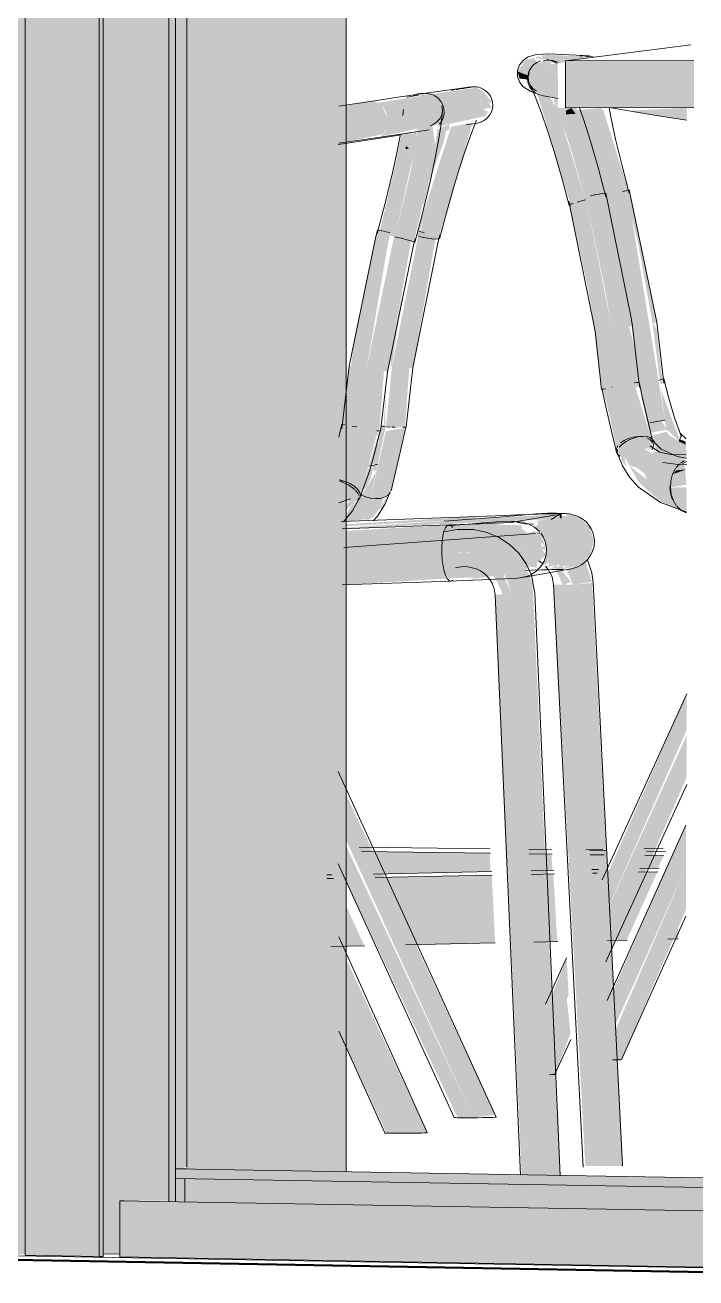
# Model space of a CAD drawing. Header units: inches. Extents: x 31155.6 to 31160.43, y 58.98 to 66.18.
# Drawn here: x 31159.44444 to 31159.45175, y 65.972 to 65.98566 of the extents above; entities that cross this region are included whole.
import ezdxf

# ---------------------------------------------------------------- set-up
doc = ezdxf.new("R2010")
doc.units = ezdxf.units.IN
doc.header["$MEASUREMENT"] = 0
doc.linetypes.add('Hidden', pattern=[0.28125, 0.1875, -0.09375])
for name, color, linetype, lineweight in [('A-GLAZ-CWMG', 51, 'Continuous', 9), ('A-PROP-SBCK', 71, 'Hidden', 50), ('A-WALL-PATT', 111, 'Continuous', 13), ('C-TOPO', 7, 'Continuous', 9), ('I-FURN', 30, 'Continuous', 9), ('L-SITE-WALL', 31, 'Continuous', 13)]:
    doc.layers.add(name, color=color, linetype=linetype, lineweight=lineweight)

# ---------------------------------------------------------------- blocks, each defined once
blk = doc.blocks.new('FP_89-Looking South West')
at = {"layer": 'A-WALL-PATT', "lineweight": 9}
for p, q in [((-31660.762981, 65.976668), (-31660.763165, 65.976665)), ((-31660.762322, 65.976682), (-31660.762531, 65.976678))]:
    blk.add_line(p, q, dxfattribs=at)

msp = doc.modelspace()

# ---------------------------------------------------------------- hatches: boundary and pattern name
at = {"layer": 'A-GLAZ-CWMG'}
for points in [[(31159.445245, 65.97223), (31159.445245, 66.116137), (31159.444865, 66.116648), (31159.444438, 66.11659), (31159.444438, 65.972244)], [(31159.445245, 65.97223), (31159.445288, 65.972231), (31159.445288, 66.116132), (31159.445245, 66.116132), (31159.445245, 65.973205)], [(31159.445468, 65.972255), (31159.445468, 65.972838), (31159.44616, 65.972839), (31159.44616, 66.115787), (31159.445846, 66.116208), (31159.445286, 66.116133), (31159.445286, 65.972258)], [(31159.446078, 65.97283), (31159.446078, 66.115773), (31159.446007, 66.115869), (31159.446007, 65.972831)], [(31159.487495, 65.972378), (31159.487495, 65.972485), (31159.446078, 65.973184), (31159.446078, 65.973079), (31159.487301, 65.972381)], [(31159.487495, 65.971548), (31159.487495, 65.972463), (31159.446178, 65.97316), (31159.446178, 65.972828), (31159.487279, 65.972097), (31159.487279, 65.971552)], [(31159.48726, 65.971495), (31159.48726, 65.972124), (31159.44547, 65.972838), (31159.44547, 65.972226), (31159.48535, 65.971528)]]:
    msp.add_hatch(color=256, dxfattribs=at).paths.add_polyline_path(points, flags=0)
h = msp.add_hatch(color=256, dxfattribs=at)
h.paths.add_polyline_path([(31159.446178, 65.972828), (31159.446178, 65.973077), (31159.446078, 65.973079), (31159.446078, 65.97283)], flags=0)
h.paths.add_polyline_path([(31159.446078, 65.973184), (31159.4462, 65.973205), (31159.4462, 66.115761), (31159.446078, 66.115761), (31159.446078, 65.973187)], flags=0)
h = msp.add_hatch(color=256, dxfattribs=at)
h.paths.add_polyline_path([(31159.44771, 65.976388), (31159.447764, 65.976389), (31159.44771, 65.976508)], flags=0)
h.paths.add_polyline_path([(31159.448219, 65.976398), (31159.449514, 65.976425), (31159.449506, 65.976626), (31159.448105, 65.976646), (31159.448214, 65.976409)], flags=0)
h.paths.add_polyline_path([(31159.449945, 65.976434), (31159.450188, 65.97644), (31159.450179, 65.976616), (31159.449937, 65.976619), (31159.44994, 65.976544)], flags=0)
h.paths.add_polyline_path([(31159.450619, 65.976448), (31159.45068, 65.97645), (31159.450749, 65.976607), (31159.450611, 65.97661), (31159.450617, 65.976481)], flags=0)
h.paths.add_polyline_path([(31159.451133, 65.976459), (31159.451341, 65.976464), (31159.451401, 65.976598), (31159.451197, 65.976601), (31159.451171, 65.976544)], flags=0)
h = msp.add_hatch(color=256, dxfattribs=at)
h.paths.add_polyline_path([(31159.447773, 65.975611), (31159.448137, 65.975618), (31159.447803, 65.97635), (31159.44773, 65.976349), (31159.44773, 65.975705)], flags=0)
h.paths.add_polyline_path([(31159.44859, 65.975628), (31159.449564, 65.975649), (31159.449528, 65.976386), (31159.448256, 65.97636), (31159.448545, 65.975726)], flags=0)
h.paths.add_polyline_path([(31159.449993, 65.975658), (31159.450242, 65.975663), (31159.450198, 65.9764), (31159.449961, 65.976395), (31159.449976, 65.976061)], flags=0)
h.paths.add_polyline_path([(31159.450788, 65.975675), (31159.451, 65.97568), (31159.451334, 65.976424), (31159.451126, 65.976419), (31159.450796, 65.975692)], flags=0)
h.paths.add_polyline_path([(31159.451449, 65.975689), (31159.45156, 65.975692), (31159.45156, 65.975937)], flags=0)
h.paths.add_polyline_path([(31159.450638, 65.976329), (31159.45067, 65.97641), (31159.450634, 65.976409)], flags=0)
at = {"layer": 'I-FURN'}
h = msp.add_hatch(color=256, dxfattribs=at)
h.paths.add_polyline_path([(31159.449919, 65.985106), (31159.449982, 65.98522), (31159.450019, 65.985246), (31159.449988, 65.985296), (31159.44989, 65.985273), (31159.44981, 65.985149)], flags=0)
h.paths.add_polyline_path([(31159.45015, 65.985271), (31159.450046, 65.985312), (31159.449988, 65.985296)], flags=0)
for points in [[(31159.450114, 65.984913), (31159.450115, 65.984928), (31159.450093, 65.985019), (31159.450126, 65.985171), (31159.450183, 65.985252), (31159.45009, 65.985267), (31159.449936, 65.985138), (31159.44995, 65.985008), (31159.449975, 65.984964), (31159.4501, 65.984918)], [(31159.450222, 65.98523), (31159.45058, 65.985309), (31159.450077, 65.985335), (31159.450078, 65.985299), (31159.450212, 65.985236)], [(31159.449916, 65.985062), (31159.449919, 65.985106), (31159.44981, 65.985149), (31159.44983, 65.985072)], [(31159.450249, 65.985042), (31159.450244, 65.985236), (31159.450183, 65.985227), (31159.450019, 65.985246), (31159.449931, 65.985148), (31159.449919, 65.985106), (31159.450184, 65.985053)], [(31159.450249, 65.98486), (31159.450249, 65.985042), (31159.449919, 65.985106), (31159.449942, 65.984979), (31159.449969, 65.984944), (31159.450184, 65.984872)], [(31159.448388, 65.984648), (31159.449005, 65.98474), (31159.448943, 65.984857), (31159.448856, 65.9849), (31159.448292, 65.984809), (31159.448354, 65.984744), (31159.448375, 65.984699)], [(31159.448727, 65.984549), (31159.448926, 65.984595), (31159.448981, 65.984678), (31159.44896, 65.984818), (31159.448777, 65.984911), (31159.448687, 65.984836), (31159.448729, 65.984766), (31159.448733, 65.984557)], [(31159.449005, 65.98474), (31159.449529, 65.984813), (31159.449437, 65.984931), (31159.449363, 65.984973), (31159.448866, 65.984901), (31159.448972, 65.984823), (31159.448993, 65.984783)], [(31159.450388, 65.983701), (31159.450549, 65.98375), (31159.450248, 65.984728), (31159.450144, 65.984897), (31159.450091, 65.984915), (31159.450015, 65.984936), (31159.450344, 65.983837)], [(31159.450549, 65.98375), (31159.450758, 65.983786), (31159.450596, 65.984369), (31159.45045, 65.984751), (31159.450248, 65.98475), (31159.450245, 65.98486), (31159.4502, 65.984843), (31159.450371, 65.984369), (31159.450525, 65.983837)], [(31159.44786, 65.984569), (31159.448388, 65.984648), (31159.448325, 65.984782), (31159.448257, 65.984824), (31159.448221, 65.984825), (31159.44786, 65.984761), (31159.44786, 65.984579)], [(31159.44832, 65.984442), (31159.448958, 65.984575), (31159.449008, 65.984696), (31159.449005, 65.98474), (31159.448388, 65.984648), (31159.448372, 65.984503), (31159.448349, 65.984467)], [(31159.448925, 65.984546), (31159.449459, 65.984663), (31159.449485, 65.984709), (31159.449433, 65.98474), (31159.449526, 65.984755), (31159.449496, 65.98481), (31159.449005, 65.98474), (31159.448983, 65.984611), (31159.448958, 65.984575)], [(31159.450336, 65.984681), (31159.450442, 65.984688), (31159.450395, 65.984751), (31159.450336, 65.984722), (31159.450335, 65.984684)], [(31159.450998, 65.983807), (31159.451022, 65.983837), (31159.450736, 65.984751), (31159.45073, 65.984721), (31159.45099, 65.983837)], [(31159.451653, 65.984618), (31159.451653, 65.984754), (31159.451014, 65.98472), (31159.451614, 65.984624)], [(31159.44786, 65.984366), (31159.448349, 65.984467), (31159.448386, 65.984547), (31159.448388, 65.984648), (31159.44786, 65.984569), (31159.44786, 65.984368)], [(31159.450479, 65.984294), (31159.450586, 65.984294), (31159.450445, 65.984682), (31159.450346, 65.984655), (31159.450453, 65.984369)], [(31159.448469, 65.983348), (31159.448699, 65.984349), (31159.448707, 65.984525), (31159.448667, 65.984467), (31159.448642, 65.984495), (31159.448552, 65.984467), (31159.44853, 65.984407), (31159.448493, 65.984204), (31159.448408, 65.983839), (31159.4483, 65.983382), (31159.448417, 65.98336)], [(31159.448771, 65.983632), (31159.448916, 65.984272), (31159.448882, 65.984566), (31159.448733, 65.984546), (31159.448719, 65.984526), (31159.448645, 65.984064), (31159.448469, 65.983348), (31159.448678, 65.983291), (31159.448786, 65.983756)], [(31159.448727, 65.983352), (31159.449084, 65.984546), (31159.448702, 65.983358), (31159.448726, 65.983352)], [(31159.448584, 65.984303), (31159.448625, 65.984303), (31159.448593, 65.984338)], [(31159.451004, 65.981596), (31159.451107, 65.981596), (31159.450916, 65.982965), (31159.450715, 65.983837), (31159.450586, 65.984294), (31159.450479, 65.984294), (31159.450667, 65.983634), (31159.450842, 65.982773), (31159.45099, 65.981709)], [(31159.44792, 65.981137), (31159.448026, 65.981137), (31159.448228, 65.982541), (31159.448378, 65.983228), (31159.448571, 65.983905), (31159.448463, 65.983905), (31159.448172, 65.982775), (31159.448035, 65.982017), (31159.44799, 65.981711)], [(31159.450657, 65.982316), (31159.45084, 65.982348), (31159.45055, 65.983782), (31159.45037, 65.983736), (31159.450578, 65.982773)], [(31159.45084, 65.982348), (31159.451061, 65.982375), (31159.450769, 65.983823), (31159.450603, 65.983794), (31159.45055, 65.983782), (31159.450763, 65.982773)], [(31159.45128, 65.982404), (31159.451325, 65.982415), (31159.451024, 65.983859), (31159.450991, 65.983832), (31159.451127, 65.983257), (31159.451272, 65.982453)], [(31159.448162, 65.981909), (31159.448416, 65.983392), (31159.448284, 65.983421), (31159.448035, 65.982255), (31159.447991, 65.981933), (31159.448108, 65.981917)], [(31159.448389, 65.981875), (31159.448656, 65.98334), (31159.448468, 65.983381), (31159.448162, 65.981909), (31159.448377, 65.981877)], [(31159.448654, 65.981916), (31159.448666, 65.981918), (31159.448922, 65.983371), (31159.448735, 65.983405), (31159.448439, 65.981937), (31159.448628, 65.981917)], [(31159.448439, 65.981937), (31159.448558, 65.982775), (31159.448423, 65.982057), (31159.448423, 65.98194)], [(31159.451364, 65.981745), (31159.451392, 65.981749), (31159.451328, 65.982331), (31159.451289, 65.982406), (31159.45128, 65.982404), (31159.45133, 65.982022)], [(31159.450728, 65.981684), (31159.450912, 65.981709), (31159.45084, 65.982348), (31159.450657, 65.982316), (31159.450725, 65.981709)], [(31159.450913, 65.9817), (31159.451124, 65.98171), (31159.451107, 65.982043), (31159.451025, 65.982373), (31159.45084, 65.982348), (31159.450912, 65.981709)], [(31159.448083, 65.981244), (31159.448162, 65.981909), (31159.447974, 65.981935), (31159.447894, 65.981253), (31159.448035, 65.981247)], [(31159.4483, 65.98123), (31159.448352, 65.981881), (31159.448162, 65.981909), (31159.448083, 65.981244), (31159.448274, 65.981232)], [(31159.448518, 65.981269), (31159.448581, 65.981271), (31159.448628, 65.981917), (31159.448439, 65.981937), (31159.448373, 65.981274), (31159.448472, 65.98127)], [(31159.448364, 65.981275), (31159.448373, 65.981704), (31159.448348, 65.981276)], [(31159.450887, 65.981036), (31159.450931, 65.9811), (31159.451068, 65.981162), (31159.450938, 65.98173), (31159.450739, 65.981683), (31159.450823, 65.98135)], [(31159.451278, 65.981112), (31159.45108, 65.981754), (31159.450943, 65.981709), (31159.451068, 65.981162), (31159.451217, 65.981155), (31159.451276, 65.981113)], [(31159.451055, 65.981176), (31159.451168, 65.981176), (31159.451131, 65.981299), (31159.451107, 65.981596), (31159.451004, 65.981596), (31159.451039, 65.981228)], [(31159.451588, 65.981107), (31159.451372, 65.981681), (31159.45143, 65.981244), (31159.45146, 65.981225), (31159.451587, 65.981107)], [(31159.447882, 65.980692), (31159.448057, 65.981275), (31159.447903, 65.981302), (31159.447858, 65.981083), (31159.447858, 65.980694)], [(31159.448204, 65.980497), (31159.448373, 65.981291), (31159.448325, 65.981301), (31159.44825, 65.98086), (31159.448204, 65.980821), (31159.448269, 65.980791), (31159.448109, 65.98053), (31159.448188, 65.980501)], [(31159.448094, 65.980531), (31159.448284, 65.981228), (31159.448057, 65.981275), (31159.447882, 65.980692), (31159.448036, 65.980621), (31159.448085, 65.980564)], [(31159.448258, 65.980492), (31159.448393, 65.980528), (31159.448419, 65.980554), (31159.448582, 65.981265), (31159.448373, 65.981229), (31159.448204, 65.980497)], [(31159.450965, 65.980939), (31159.450971, 65.980959), (31159.450979, 65.981046), (31159.451051, 65.98101), (31159.451052, 65.981048), (31159.451136, 65.981047), (31159.451276, 65.981032), (31159.451276, 65.981102), (31159.451253, 65.981137), (31159.451172, 65.981166), (31159.451017, 65.981148), (31159.45092, 65.981084), (31159.450885, 65.981004), (31159.450947, 65.980943)], [(31159.447858, 65.980706), (31159.447939, 65.980706), (31159.447983, 65.98082), (31159.448026, 65.981137), (31159.44792, 65.981137), (31159.447858, 65.980763)], [(31159.451351, 65.981), (31159.451268, 65.981017), (31159.451285, 65.981013), (31159.451336, 65.981003)], [(31159.451646, 65.98108), (31159.451636, 65.981118), (31159.451577, 65.981138), (31159.451564, 65.981118), (31159.451619, 65.981092)], [(31159.451466, 65.980908), (31159.451586, 65.980918), (31159.451651, 65.980926), (31159.451651, 65.980969), (31159.45134, 65.981004), (31159.451254, 65.980994), (31159.451352, 65.980958), (31159.451465, 65.980909)], [(31159.451475, 65.980612), (31159.451652, 65.980645), (31159.451625, 65.980903), (31159.451531, 65.980822), (31159.451479, 65.980688), (31159.451477, 65.980645)], [(31159.4481, 65.980563), (31159.44816, 65.980617), (31159.448204, 65.980713), (31159.448232, 65.980808), (31159.448178, 65.980819), (31159.4481, 65.980563)], [(31159.451512, 65.980762), (31159.451652, 65.980812), (31159.451541, 65.9808), (31159.451513, 65.980769)], [(31159.447922, 65.980679), (31159.447858, 65.980707), (31159.447881, 65.980683), (31159.447914, 65.98068)], [(31159.447987, 65.980451), (31159.448072, 65.980475), (31159.448085, 65.980564), (31159.447993, 65.980647), (31159.447858, 65.980686), (31159.447881, 65.980574), (31159.447986, 65.980626), (31159.448006, 65.980613), (31159.447965, 65.980477)], [(31159.447858, 65.980354), (31159.447888, 65.980372), (31159.448036, 65.980588), (31159.447914, 65.980666), (31159.447858, 65.980673), (31159.447858, 65.980366)], [(31159.451646, 65.980338), (31159.451652, 65.980369), (31159.451652, 65.980617), (31159.451475, 65.980612), (31159.451509, 65.980468), (31159.451592, 65.980364)], [(31159.447889, 65.980242), (31159.44817, 65.980269), (31159.448316, 65.980516), (31159.44816, 65.980553), (31159.448098, 65.980558), (31159.448028, 65.980427), (31159.44795, 65.980327), (31159.447892, 65.980248)], [(31159.447886, 65.980189), (31159.449353, 65.980271), (31159.449353, 65.980297), (31159.447885, 65.980211), (31159.447885, 65.980197)], [(31159.447886, 65.980164), (31159.450181, 65.980269), (31159.45025, 65.980322), (31159.449353, 65.980271), (31159.448997, 65.980249), (31159.447886, 65.980173)], [(31159.447894, 65.979854), (31159.448983, 65.979893), (31159.449006, 65.980136), (31159.449059, 65.980206), (31159.447894, 65.980138), (31159.447894, 65.979903)], [(31159.448768, 65.980125), (31159.449272, 65.980152), (31159.449272, 65.980215), (31159.448768, 65.980173), (31159.448768, 65.980136)], [(31159.448983, 65.979893), (31159.450074, 65.979942), (31159.450067, 65.980029), (31159.450007, 65.980117), (31159.450005, 65.980139), (31159.449919, 65.980117), (31159.449854, 65.980163), (31159.449857, 65.980202), (31159.449598, 65.980208), (31159.449164, 65.980184), (31159.449021, 65.980173), (31159.448986, 65.980027), (31159.448982, 65.979962)], [(31159.44943, 65.980138), (31159.449462, 65.980169), (31159.449683, 65.980244), (31159.449272, 65.980215), (31159.449272, 65.980144), (31159.449407, 65.980138)], [(31159.450125, 65.979946), (31159.450641, 65.980034), (31159.450593, 65.980185), (31159.450471, 65.980292), (31159.450393, 65.98032), (31159.450149, 65.980269), (31159.450011, 65.980249), (31159.450038, 65.980216), (31159.449995, 65.98018), (31159.450088, 65.980077), (31159.450115, 65.980014)], [(31159.447894, 65.980088), (31159.448768, 65.980136), (31159.448768, 65.980173), (31159.447894, 65.980096)], [(31159.449243, 65.979605), (31159.449553, 65.979651), (31159.449565, 65.979652), (31159.449647, 65.979632), (31159.449669, 65.979663), (31159.449653, 65.979706), (31159.449719, 65.979733), (31159.449776, 65.979786), (31159.449871, 65.979783), (31159.4499, 65.979723), (31159.449935, 65.979752), (31159.450019, 65.979739), (31159.450021, 65.979794), (31159.45012, 65.979878), (31159.450074, 65.979942), (31159.449379, 65.979908), (31159.448983, 65.979893), (31159.449023, 65.979656), (31159.449061, 65.979621), (31159.449347, 65.979635)], [(31159.447894, 65.979551), (31159.449041, 65.979621), (31159.448996, 65.979761), (31159.448983, 65.979893), (31159.447894, 65.979854), (31159.447894, 65.979556)], [(31159.450675, 65.973216), (31159.450731, 65.973216), (31159.45041, 65.979554), (31159.450202, 65.979554), (31159.450548, 65.973217), (31159.450675, 65.973216)], [(31159.450885, 65.973212), (31159.450953, 65.973224), (31159.450622, 65.979572), (31159.45041, 65.979554), (31159.450731, 65.973216), (31159.450885, 65.973218)], [(31159.450023, 65.973118), (31159.449748, 65.979456), (31159.449565, 65.979443), (31159.449853, 65.973121), (31159.450023, 65.973118)], [(31159.450269, 65.973114), (31159.449978, 65.979463), (31159.449748, 65.979456), (31159.450023, 65.973118), (31159.450269, 65.973114)], [(31159.449324, 65.973743), (31159.449562, 65.973776), (31159.447851, 65.977455), (31159.447851, 65.976963), (31159.448811, 65.974864)], [(31159.450809, 65.974607), (31159.451644, 65.976467), (31159.451644, 65.976932), (31159.450789, 65.974992), (31159.450804, 65.974701)], [(31159.449274, 65.973743), (31159.449324, 65.973743), (31159.447851, 65.976895), (31159.44785, 65.976515), (31159.449154, 65.973743), (31159.449227, 65.973743)], [(31159.450821, 65.974372), (31159.450941, 65.974376), (31159.451644, 65.976008), (31159.451644, 65.976467), (31159.450812, 65.974553), (31159.450819, 65.974411)], [(31159.448576, 65.973574), (31159.448822, 65.973579), (31159.447861, 65.975639), (31159.447861, 65.97516), (31159.448039, 65.974766)], [(31159.448525, 65.973574), (31159.448576, 65.973574), (31159.447861, 65.97516), (31159.447861, 65.974689), (31159.448378, 65.973575), (31159.448477, 65.973574)]]:
    msp.add_hatch(color=256, dxfattribs=at).paths.add_polyline_path(points, flags=0)
h = msp.add_hatch(color=256, dxfattribs=at)
h.paths.add_polyline_path([(31159.45033, 65.984753), (31159.451732, 65.984757), (31159.451732, 65.985269), (31159.45033, 65.985265), (31159.45033, 65.984904)], flags=0)
h.paths.add_polyline_path([(31159.461141, 65.984785), (31159.465833, 65.984799), (31159.465833, 65.985309), (31159.461141, 65.985296), (31159.461141, 65.984904)], flags=0)
h = msp.add_hatch(color=256, dxfattribs=at)
h.paths.add_polyline_path([(31159.450577, 65.98437), (31159.450588, 65.984286), (31159.450855, 65.983246), (31159.451011, 65.982373), (31159.450774, 65.983652), (31159.450577, 65.984369)], flags=0)
h.paths.add_polyline_path([(31159.451223, 65.981315), (31159.451417, 65.981346), (31159.451036, 65.983672), (31159.450722, 65.984751), (31159.450462, 65.984728), (31159.450833, 65.983519), (31159.451057, 65.982331), (31159.451114, 65.981894), (31159.45116, 65.981603), (31159.451219, 65.981332)], flags=0)
h = msp.add_hatch(color=256, dxfattribs=at)
h.paths.add_polyline_path([(31159.448186, 65.980847), (31159.448287, 65.980895), (31159.448281, 65.981231), (31159.448293, 65.981204), (31159.448188, 65.980852)], flags=0)
h.paths.add_polyline_path([(31159.448845, 65.983958), (31159.448869, 65.984018), (31159.448945, 65.984221), (31159.449, 65.98437), (31159.44903, 65.984497), (31159.449069, 65.984526), (31159.449062, 65.984575), (31159.448936, 65.984518), (31159.448849, 65.983974)], flags=0)
h = msp.add_hatch(color=256, dxfattribs=at)
h.paths.add_polyline_path([(31159.448942, 65.98332), (31159.449249, 65.984348), (31159.449317, 65.984592), (31159.449084, 65.984546), (31159.448804, 65.983632), (31159.448739, 65.983349), (31159.448916, 65.98332)], flags=0)
h.paths.add_polyline_path([(31159.44932, 65.984597), (31159.449293, 65.98461), (31159.449317, 65.984598)], flags=0)
h = msp.add_hatch(color=256, dxfattribs=at)
h.paths.add_polyline_path([(31159.448463, 65.983905), (31159.448571, 65.98391), (31159.448582, 65.984046), (31159.448619, 65.984046), (31159.448639, 65.984214), (31159.448618, 65.984303), (31159.448576, 65.984274), (31159.448463, 65.983906)], flags=0)
h.paths.add_polyline_path([(31159.448575, 65.984088), (31159.448582, 65.98418), (31159.448617, 65.984181), (31159.448582, 65.984104)], flags=0)
h = msp.add_hatch(color=256, dxfattribs=at)
h.paths.add_polyline_path([(31159.451649, 65.980968), (31159.451646, 65.98108), (31159.451469, 65.981177), (31159.451433, 65.981222), (31159.451259, 65.981177), (31159.451327, 65.981019), (31159.451356, 65.981), (31159.45161, 65.98097)], flags=0)
h.paths.add_polyline_path([(31159.451251, 65.981208), (31159.451436, 65.981246), (31159.451378, 65.98134), (31159.451225, 65.981309), (31159.451249, 65.981216)], flags=0)
h = msp.add_hatch(color=256, dxfattribs=at)
h.paths.add_polyline_path([(31159.451471, 65.980623), (31159.451513, 65.980769), (31159.451612, 65.980877), (31159.451652, 65.98091), (31159.451277, 65.98098), (31159.451205, 65.981026), (31159.451133, 65.981168), (31159.450986, 65.981113), (31159.450917, 65.981054), (31159.451029, 65.98085), (31159.451103, 65.980832), (31159.451195, 65.980765), (31159.451213, 65.980706), (31159.451403, 65.980645)], flags=0)
h.paths.add_polyline_path([(31159.451258, 65.98109), (31159.451181, 65.981173), (31159.45117, 65.981093)], flags=0)
h = msp.add_hatch(color=256, dxfattribs=at)
h.paths.add_polyline_path([(31159.451552, 65.981128), (31159.451557, 65.981167), (31159.451552, 65.981128)], flags=0)
h.paths.add_polyline_path([(31159.451574, 65.981151), (31159.45158, 65.981177), (31159.451573, 65.981154)], flags=0)
h.paths.add_polyline_path([(31159.451588, 65.981166), (31159.451587, 65.981177), (31159.451588, 65.981166)], flags=0)
h = msp.add_hatch(color=256, dxfattribs=at)
h.paths.add_polyline_path([(31159.451586, 65.980373), (31159.451498, 65.980478), (31159.451471, 65.980623), (31159.451213, 65.980706), (31159.451029, 65.98085), (31159.451132, 65.980668), (31159.451377, 65.980454)], flags=0)
h.paths.add_polyline_path([(31159.450995, 65.980842), (31159.450973, 65.980952), (31159.450917, 65.981054), (31159.450944, 65.980903)], flags=0)
h = msp.add_hatch(color=256, dxfattribs=at)
h.paths.add_polyline_path([(31159.447931, 65.98031), (31159.447934, 65.980364), (31159.448007, 65.980427)], flags=0)
h.paths.add_polyline_path([(31159.447858, 65.980241), (31159.447909, 65.98027), (31159.447931, 65.98031), (31159.448, 65.980361), (31159.448067, 65.980552), (31159.448036, 65.980574), (31159.447858, 65.980285), (31159.447858, 65.980258)], flags=0)
h = msp.add_hatch(color=256, dxfattribs=at)
h.paths.add_polyline_path([(31159.44816, 65.980252), (31159.448229, 65.980287), (31159.448304, 65.980382), (31159.448359, 65.980521), (31159.448316, 65.980516), (31159.448167, 65.980265)], flags=0)
h.paths.add_polyline_path([(31159.448304, 65.980382), (31159.448338, 65.980391), (31159.448392, 65.980534)], flags=0)
h = msp.add_hatch(color=256, dxfattribs=at)
h.paths.add_polyline_path([(31159.449748, 65.979456), (31159.449978, 65.979463), (31159.449967, 65.979585), (31159.44984, 65.979848), (31159.449677, 65.979989), (31159.449664, 65.979964), (31159.449426, 65.980117), (31159.449411, 65.980129), (31159.449021, 65.980081), (31159.449006, 65.980069), (31159.449037, 65.979938), (31159.449368, 65.979934), (31159.449636, 65.979752), (31159.449699, 65.979585)], flags=0)
h.paths.add_polyline_path([(31159.449371, 65.980082), (31159.449325, 65.980117), (31159.449458, 65.980088)], flags=0)
h = msp.add_hatch(color=256, dxfattribs=at)
h.paths.add_polyline_path([(31159.45041, 65.979554), (31159.450619, 65.979584), (31159.450548, 65.97981), (31159.450436, 65.979754), (31159.450347, 65.979717), (31159.450398, 65.979584)], flags=0)
h.paths.add_polyline_path([(31159.450335, 65.979748), (31159.450365, 65.979772), (31159.450327, 65.979768)], flags=0)
h.paths.add_polyline_path([(31159.450114, 65.97997), (31159.450062, 65.980102), (31159.45004, 65.980121), (31159.450002, 65.980083), (31159.450014, 65.98007), (31159.450112, 65.979971)], flags=0)
h = msp.add_hatch(color=256, dxfattribs=at)
h.paths.add_polyline_path([(31159.449232, 65.979881), (31159.449137, 65.979877), (31159.449071, 65.97984), (31159.449089, 65.979799), (31159.4492, 65.979797), (31159.449177, 65.979834)], flags=0)
h.paths.add_polyline_path([(31159.449547, 65.979795), (31159.449502, 65.979843), (31159.449368, 65.979934), (31159.449232, 65.979881), (31159.449399, 65.979854)], flags=0)
h.paths.add_polyline_path([(31159.449309, 65.979782), (31159.449265, 65.979841), (31159.4492, 65.979797)], flags=0)
h.paths.add_polyline_path([(31159.449645, 65.97945), (31159.449748, 65.979456), (31159.449647, 65.979667), (31159.449636, 65.979752), (31159.449547, 65.979795), (31159.449566, 65.979729), (31159.449399, 65.979854), (31159.449309, 65.979782), (31159.449419, 65.979742), (31159.449465, 65.979763), (31159.449587, 65.979585), (31159.449645, 65.979451)], flags=0)
h.paths.add_polyline_path([(31159.449054, 65.979887), (31159.449165, 65.979917), (31159.449037, 65.979938)], flags=0)
h = msp.add_hatch(color=256, dxfattribs=at)
h.paths.add_polyline_path([(31159.450227, 65.97977), (31159.45036, 65.979757), (31159.450263, 65.979717), (31159.450491, 65.979765), (31159.450604, 65.979881), (31159.450641, 65.980034), (31159.450125, 65.979946), (31159.450098, 65.979812), (31159.450062, 65.979753), (31159.450158, 65.979799), (31159.450134, 65.979746)], flags=0)
h.paths.add_polyline_path([(31159.450154, 65.979716), (31159.450254, 65.979746), (31159.450227, 65.97977), (31159.450157, 65.979718)], flags=0)
h = msp.add_hatch(color=256, dxfattribs=at)
h.paths.add_polyline_path([(31159.450304, 65.97955), (31159.450392, 65.979584), (31159.450281, 65.979721), (31159.450316, 65.97974), (31159.450287, 65.979779), (31159.45025, 65.979745), (31159.450219, 65.979729), (31159.450303, 65.979551)], flags=0)
h.paths.add_polyline_path([(31159.450112, 65.979877), (31159.45009, 65.979927), (31159.45009, 65.979907)], flags=0)
h.paths.add_polyline_path([(31159.450116, 65.979926), (31159.450107, 65.979974), (31159.450064, 65.979967), (31159.450083, 65.979939), (31159.450112, 65.979928)], flags=0)
h = msp.add_hatch(color=256, dxfattribs=at)
h.paths.add_polyline_path([(31159.450133, 65.974571), (31159.450365, 65.97508), (31159.450344, 65.975483), (31159.450118, 65.97491), (31159.450129, 65.974665)], flags=0)
h.paths.add_polyline_path([(31159.450752, 65.975931), (31159.451654, 65.977972), (31159.451653, 65.978362), (31159.450734, 65.976271), (31159.450748, 65.976007)], flags=0)
h = msp.add_hatch(color=256, dxfattribs=at)
h.paths.add_polyline_path([(31159.450149, 65.974212), (31159.450215, 65.974215), (31159.450386, 65.97466), (31159.450346, 65.975039), (31159.450133, 65.974571), (31159.450146, 65.974282)], flags=0)
h.paths.add_polyline_path([(31159.450776, 65.975449), (31159.451654, 65.977455), (31159.451654, 65.977914), (31159.450752, 65.975931), (31159.450776, 65.975452)], flags=0)
at = {"layer": 'L-SITE-WALL'}
h = msp.add_hatch(color=256, dxfattribs=at)
h.paths.add_polyline_path([(31159.444088, 65.972246), (31159.444437, 65.972255), (31159.444437, 66.073672), (31159.444088, 66.073672), (31159.444088, 65.973205)], flags=0)
h.paths.add_polyline_path([(31159.44794, 65.973157), (31159.44794, 65.99138), (31159.446196, 65.991376), (31159.446196, 65.973187), (31159.447773, 65.97316)], flags=0)
h.paths.add_polyline_path([(31159.446196, 65.992678), (31159.447068, 65.992693), (31159.447068, 65.993689), (31159.447265, 65.993893), (31159.44794, 65.993893), (31159.44794, 66.012634), (31159.44769, 66.012632), (31159.44769, 66.012668), (31159.446196, 66.012665), (31159.446196, 65.992693)], flags=0)
h.paths.add_polyline_path([(31159.446196, 66.013944), (31159.447073, 66.013963), (31159.447068, 66.013986), (31159.447077, 66.014991), (31159.447265, 66.015182), (31159.44794, 66.015189), (31159.44794, 66.02879), (31159.447727, 66.028795), (31159.447727, 66.029366), (31159.44794, 66.029383), (31159.44794, 66.033125), (31159.44764, 66.033134), (31159.44764, 66.033198), (31159.4471, 66.033225), (31159.447068, 66.033294), (31159.447077, 66.034299), (31159.447265, 66.034487), (31159.44764, 66.034495), (31159.44764, 66.038161), (31159.447531, 66.038159), (31159.447507, 66.038195), (31159.447609, 66.038296), (31159.446196, 66.038262), (31159.446196, 66.013947)], flags=0)
h.paths.add_polyline_path([(31159.446196, 66.039546), (31159.44764, 66.039599), (31159.44764, 66.044173), (31159.446196, 66.044229), (31159.446196, 66.039552)], flags=0)
h.paths.add_polyline_path([(31159.44764, 66.045423), (31159.44764, 66.051937), (31159.446399, 66.051994), (31159.446236, 66.052213), (31159.446236, 66.05255), (31159.446196, 66.05254), (31159.446196, 66.04546), (31159.446355, 66.045474)], flags=0)
h.paths.add_polyline_path([(31159.44645, 66.053956), (31159.447068, 66.053997), (31159.447068, 66.054591), (31159.447265, 66.054784), (31159.44794, 66.054807), (31159.44794, 66.072241), (31159.44769, 66.072229), (31159.44769, 66.072267), (31159.447507, 66.072259), (31159.44769, 66.072436), (31159.44769, 66.072486), (31159.44645, 66.072429), (31159.44645, 66.053972)], flags=0)

# ---------------------------------------------------------------- linework, layer by layer
at = {"layer": 'A-GLAZ-CWMG'}
for p, q in [((31159.444438, 66.11659), (31159.444438, 65.972244)), ((31159.445245, 66.116137), (31159.445245, 65.97223)), ((31159.445288, 66.116132), (31159.445288, 65.972231)), ((31159.446007, 66.115869), (31159.446007, 65.972829)), ((31159.446078, 66.115773), (31159.446078, 65.972828)), ((31159.4462, 66.115761), (31159.4462, 65.973205)), ((31159.44808, 65.976694), (31159.449506, 65.976673)), ((31159.448105, 65.976646), (31159.449512, 65.976626)), ((31159.449931, 65.976667), (31159.450179, 65.976663)), ((31159.450596, 65.976657), (31159.450772, 65.976654)), ((31159.451216, 65.976648), (31159.451422, 65.976645)), ((31159.449936, 65.976619), (31159.450185, 65.976616)), ((31159.450602, 65.97661), (31159.450754, 65.976607)), ((31159.451197, 65.976601), (31159.451404, 65.976598)), ((31159.447782, 65.97639), (31159.447727, 65.976389)), ((31159.449528, 65.976426), (31159.448235, 65.976399)), ((31159.449532, 65.976386), (31159.448256, 65.97636)), ((31159.450205, 65.97644), (31159.449956, 65.976435)), ((31159.45021, 65.9764), (31159.44996, 65.976395)), ((31159.450692, 65.97645), (31159.45062, 65.976449)), ((31159.450677, 65.97641), (31159.450625, 65.976409)), ((31159.451337, 65.976424), (31159.451126, 65.976419)), ((31159.451352, 65.976464), (31159.451142, 65.97646)), ((31159.447803, 65.97635), (31159.44773, 65.976349)), ((31159.451449, 65.975689), (31159.45156, 65.975692)), ((31159.447773, 65.975611), (31159.448138, 65.975618)), ((31159.44859, 65.975628), (31159.449564, 65.975649)), ((31159.449986, 65.975658), (31159.450247, 65.975664)), ((31159.450788, 65.975675), (31159.451003, 65.97568)), ((31159.446078, 65.973184), (31159.4462, 65.973187)), ((31159.446078, 65.973079), (31159.446078, 65.973184)), ((31159.446078, 65.973184), (31159.487495, 65.972485)), ((31159.446078, 65.973079), (31159.487495, 65.972378)), ((31159.446178, 65.972826), (31159.446178, 65.973077)), ((31159.44547, 65.972838), (31159.445513, 65.972839)), ((31159.44547, 65.972226), (31159.44547, 65.972838)), ((31159.44547, 65.972838), (31159.48726, 65.972124)), ((31159.445245, 65.97223), (31159.444438, 65.972244)), ((31159.445288, 65.972231), (31159.445245, 65.97223)), ((31159.445468, 65.972255), (31159.445286, 65.972258)), ((31159.44547, 65.972226), (31159.48726, 65.971495))]:
    msp.add_line(p, q, dxfattribs=at)
at = {"layer": 'A-PROP-SBCK', "linetype": 'Continuous'}
msp.add_line((31160.42874, 65.954946), (31159.310129, 65.974543), dxfattribs=at)
at = {"layer": 'C-TOPO'}
for p, q in [((31159.902862, 65.964217), (31159.358659, 65.973735)), ((31159.358659, 65.973735), (31159.902862, 65.964217))]:
    msp.add_line(p, q, dxfattribs=at)
at = {"layer": 'I-FURN'}
for p, q in [((31159.451697, 65.985438), (31159.45033, 65.985265)), ((31159.450169, 65.985268), (31159.45025, 65.985251)), ((31159.45033, 65.985265), (31159.451732, 65.985269)), ((31159.45033, 65.985265), (31159.45033, 65.984753)), ((31159.450496, 65.985322), (31159.450539, 65.98532)), ((31159.450633, 65.98531), (31159.450529, 65.985321)), ((31159.450539, 65.98532), (31159.45058, 65.985309)), ((31159.448729, 65.98489), (31159.4486, 65.98487)), ((31159.448823, 65.98491), (31159.448861, 65.984903)), ((31159.448836, 65.984903), (31159.448832, 65.984904)), ((31159.449088, 65.98494), (31159.449123, 65.984954)), ((31159.449136, 65.984958), (31159.44919, 65.984963)), ((31159.449138, 65.984948), (31159.449182, 65.98496)), ((31159.449182, 65.98496), (31159.449225, 65.984962)), ((31159.450069, 65.984889), (31159.45025, 65.984853)), ((31159.448222, 65.984825), (31159.44786, 65.984771)), ((31159.448566, 65.984733), (31159.448559, 65.984669)), ((31159.451732, 65.984757), (31159.45033, 65.984753)), ((31159.44786, 65.984366), (31159.448286, 65.98443)), ((31159.450549, 65.98375), (31159.450505, 65.983739)), ((31159.450603, 65.983794), (31159.450646, 65.983803)), ((31159.450368, 65.983733), (31159.45037, 65.983736)), ((31159.450372, 65.983688), (31159.450385, 65.983686)), ((31159.450498, 65.983737), (31159.450458, 65.983726)), ((31159.448282, 65.983421), (31159.448281, 65.983422)), ((31159.448335, 65.98341), (31159.448368, 65.983403)), ((31159.448374, 65.983401), (31159.448416, 65.983392)), ((31159.448516, 65.983337), (31159.448469, 65.983348)), ((31159.448779, 65.98334), (31159.448727, 65.983352)), ((31159.448735, 65.983404), (31159.448789, 65.983393)), ((31159.44883, 65.983331), (31159.448781, 65.98334)), ((31159.448567, 65.983323), (31159.448523, 65.983335)), ((31159.448875, 65.983324), (31159.448832, 65.98333)), ((31159.451326, 65.982416), (31159.451405, 65.981752)), ((31159.450654, 65.982314), (31159.450725, 65.981683)), ((31159.451063, 65.982374), (31159.451137, 65.981709)), ((31159.447891, 65.981253), (31159.447972, 65.981935)), ((31159.448313, 65.981228), (31159.44839, 65.981875)), ((31159.448595, 65.981274), (31159.448667, 65.981918)), ((31159.450837, 65.981708), (31159.450839, 65.981709)), ((31159.451135, 65.981757), (31159.451135, 65.981757)), ((31159.451402, 65.981801), (31159.451402, 65.981802)), ((31159.450725, 65.981683), (31159.450725, 65.981683)), ((31159.450736, 65.981676), (31159.450731, 65.981678)), ((31159.447858, 65.981164), (31159.447893, 65.981303)), ((31159.447893, 65.981303), (31159.447893, 65.981303)), ((31159.447903, 65.981302), (31159.447926, 65.981298)), ((31159.448006, 65.981284), (31159.448057, 65.981275)), ((31159.448307, 65.981222), (31159.448307, 65.981222)), ((31159.44831, 65.981228), (31159.448312, 65.981228)), ((31159.448364, 65.981275), (31159.448326, 65.981277)), ((31159.448419, 65.981272), (31159.448381, 65.981274)), ((31159.448472, 65.98127), (31159.448439, 65.981271)), ((31159.448588, 65.981268), (31159.448588, 65.981269)), ((31159.448591, 65.981276), (31159.448593, 65.981273)), ((31159.451577, 65.981138), (31159.451589, 65.981167)), ((31159.451583, 65.981206), (31159.451647, 65.981144)), ((31159.451561, 65.980863), (31159.451392, 65.980887)), ((31159.451478, 65.980974), (31159.451648, 65.980968)), ((31159.451586, 65.98088), (31159.451625, 65.980903)), ((31159.451651, 65.980898), (31159.451612, 65.980877)), ((31159.451537, 65.980831), (31159.451574, 65.980871)), ((31159.451563, 65.980863), (31159.451656, 65.98086)), ((31159.447986, 65.980491), (31159.447859, 65.980445)), ((31159.448081, 65.980499), (31159.448068, 65.980481)), ((31159.448431, 65.980586), (31159.448429, 65.980579)), ((31159.447886, 65.980242), (31159.449671, 65.980309)), ((31159.447894, 65.980164), (31159.44906, 65.980206)), ((31159.449353, 65.980271), (31159.449007, 65.980246)), ((31159.449038, 65.980195), (31159.449272, 65.980215)), ((31159.44973, 65.980232), (31159.44979, 65.980239)), ((31159.449737, 65.980232), (31159.45028, 65.980324)), ((31159.450176, 65.980266), (31159.450273, 65.980322)), ((31159.450273, 65.980282), (31159.450273, 65.980322)), ((31159.450284, 65.980329), (31159.450284, 65.980279)), ((31159.450052, 65.980121), (31159.450019, 65.980115)), ((31159.45004, 65.979813), (31159.450076, 65.979788)), ((31159.449883, 65.979637), (31159.450371, 65.979722)), ((31159.44908, 65.979594), (31159.447894, 65.979551)), ((31159.449102, 65.979604), (31159.449081, 65.979594)), ((31159.450524, 65.973202), (31159.450202, 65.979553)), ((31159.450632, 65.979575), (31159.450953, 65.973224)), ((31159.449839, 65.973116), (31159.449564, 65.979443)), ((31159.449996, 65.979462), (31159.450272, 65.973109)), ((31159.450731, 65.976336), (31159.451654, 65.978364)), ((31159.447851, 65.977519), (31159.449576, 65.973749)), ((31159.451654, 65.977377), (31159.450773, 65.975441)), ((31159.450785, 65.97502), (31159.451644, 65.976933)), ((31159.449117, 65.973745), (31159.447851, 65.976512)), ((31159.451644, 65.975941), (31159.450942, 65.974376)), ((31159.447861, 65.975714), (31159.448822, 65.97358)), ((31159.450115, 65.974981), (31159.450344, 65.975485)), ((31159.448362, 65.973577), (31159.447861, 65.974687)), ((31159.450389, 65.974596), (31159.450216, 65.974216)), ((31159.450941, 65.974376), (31159.450942, 65.974376)), ((31159.450215, 65.974215), (31159.450216, 65.974216)), ((31159.449575, 65.973748), (31159.449574, 65.973749)), ((31159.448822, 65.973579), (31159.448822, 65.97358)), ((31159.450953, 65.973224), (31159.450944, 65.97322))]:
    msp.add_line(p, q, dxfattribs=at)
for points in [[(31159.449807, 65.985158, 0), (31159.449831, 65.985223, 0), (31159.449873, 65.985274, 0), (31159.449924, 65.985308, 0), (31159.450016, 65.985335, 0), (31159.450151, 65.985341, 0), (31159.450525, 65.985322, 0)], [(31159.449919, 65.985106, 0), (31159.449931, 65.985148, 0), (31159.449952, 65.985187, 0), (31159.449982, 65.98522, 0), (31159.450019, 65.985246, 0), (31159.45006, 65.985264, 0)], [(31159.450242, 65.98525, 0), (31159.450195, 65.985268, 0), (31159.450143, 65.985273, 0), (31159.45009, 65.985267, 0)], [(31159.450127, 65.985282, 0), (31159.450155, 65.985273, 0), (31159.450184, 65.985264, 0)], [(31159.450168, 65.985268, 0), (31159.450194, 65.98526, 0), (31159.450234, 65.98524, 0)], [(31159.450488, 65.985317, 0), (31159.450541, 65.985324, 0), (31159.450594, 65.985318, 0)], [(31159.449807, 65.985158, 0), (31159.449809, 65.985089, 0), (31159.449832, 65.985029, 0), (31159.44987, 65.984982, 0), (31159.449952, 65.98493, 0), (31159.450057, 65.984892, 0)], [(31159.449936, 65.985138, 0), (31159.449926, 65.985091, 0), (31159.449929, 65.985045, 0)], [(31159.449537, 65.984814, 0), (31159.449528, 65.984849, 0), (31159.449512, 65.984881, 0), (31159.449491, 65.98491, 0), (31159.449465, 65.984935, 0), (31159.449435, 65.984956, 0), (31159.449403, 65.98497, 0), (31159.449378, 65.984977, 0), (31159.44936, 65.98498, 0), (31159.449347, 65.984982, 0), (31159.449337, 65.984982, 0), (31159.449323, 65.984982, 0), (31159.449305, 65.984981, 0), (31159.449272, 65.984977, 0), (31159.449147, 65.984961, 0), (31159.448782, 65.984908, 0)], [(31159.449273, 65.984975, 0), (31159.449297, 65.984976, 0), (31159.44926, 65.984972, 0), (31159.449181, 65.984959, 0)], [(31159.450003, 65.984916, 0), (31159.449969, 65.984944, 0), (31159.449942, 65.984979, 0), (31159.449925, 65.985019, 0), (31159.449916, 65.985062, 0), (31159.449919, 65.985106, 0)], [(31159.449929, 65.985045, 0), (31159.449946, 65.985001, 0), (31159.449975, 65.984964, 0), (31159.450015, 65.984936, 0)], [(31159.450371, 65.983689, 0), (31159.450291, 65.983988, 0), (31159.450207, 65.984276, 0), (31159.45013, 65.984517, 0), (31159.450076, 65.984677, 0), (31159.450001, 65.984877, 0), (31159.449943, 65.985009, 0)], [(31159.448781, 65.984908, 0), (31159.448533, 65.984872, 0), (31159.448222, 65.984825, 0)], [(31159.448832, 65.984904, 0), (31159.448777, 65.984911, 0), (31159.448722, 65.984904, 0), (31159.448671, 65.984886, 0)], [(31159.448866, 65.984901, 0), (31159.448907, 65.984884, 0), (31159.448943, 65.984857, 0), (31159.448972, 65.984823, 0), (31159.448993, 65.984783, 0), (31159.449005, 65.98474, 0)], [(31159.448989, 65.984718, 0), (31159.448973, 65.984553, 0), (31159.448948, 65.984395, 0), (31159.448908, 65.984188, 0), (31159.448863, 65.983977, 0), (31159.44878, 65.98363, 0), (31159.448689, 65.983284, 0)], [(31159.449005, 65.98474, 0), (31159.449008, 65.984696, 0), (31159.449, 65.984652, 0), (31159.448983, 65.984611, 0), (31159.448958, 65.984575, 0)], [(31159.448981, 65.984678, 0), (31159.448989, 65.984725, 0), (31159.448981, 65.984773, 0)], [(31159.449537, 65.984814, 0), (31159.449539, 65.984779, 0), (31159.449535, 65.984744, 0), (31159.449524, 65.98471, 0), (31159.449508, 65.984678, 0), (31159.449485, 65.98465, 0), (31159.449459, 65.984626, 0), (31159.449438, 65.984612, 0), (31159.449422, 65.984603, 0), (31159.449409, 65.984598, 0), (31159.4494, 65.984595, 0), (31159.449388, 65.984591, 0), (31159.449371, 65.984587, 0), (31159.449343, 65.984582, 0), (31159.449252, 65.984567, 0)], [(31159.450773, 65.983783, 0), (31159.450691, 65.984086, 0), (31159.450606, 65.984379, 0), (31159.450526, 65.98463, 0), (31159.450485, 65.984751, 0)], [(31159.451027, 65.983822, 0), (31159.450948, 65.984121, 0), (31159.450878, 65.984411, 0), (31159.450825, 65.984654, 0), (31159.450806, 65.984752, 0)], [(31159.450831, 65.984752, 0), (31159.451322, 65.98467, 0), (31159.451654, 65.984619, 0)], [(31159.448857, 65.984555, 0), (31159.448882, 65.984566, 0), (31159.448926, 65.984595, 0), (31159.44896, 65.984633, 0), (31159.448981, 65.984678, 0)], [(31159.449361, 65.984618, 0), (31159.449309, 65.984486, 0), (31159.449241, 65.984294, 0), (31159.449169, 65.984073, 0), (31159.449114, 65.983893, 0), (31159.449032, 65.983607, 0), (31159.448956, 65.983325, 0)], [(31159.447851, 65.984352, 0), (31159.448027, 65.984379, 0), (31159.448542, 65.984458, 0)], [(31159.448528, 65.984448, 0), (31159.448489, 65.984243, 0), (31159.448445, 65.984043, 0), (31159.448366, 65.983713, 0), (31159.448279, 65.983383, 0)], [(31159.448286, 65.98443, 0), (31159.448608, 65.984478, 0), (31159.448845, 65.984513, 0)], [(31159.450653, 65.983804, 0), (31159.450697, 65.983813, 0), (31159.450733, 65.983819, 0), (31159.450757, 65.983823, 0), (31159.450769, 65.983823, 0)], [(31159.45077, 65.983823, 0), (31159.451048, 65.982465, 0), (31159.451063, 65.982374, 0)], [(31159.450952, 65.983839, 0), (31159.450988, 65.983848, 0), (31159.451012, 65.983855, 0), (31159.451024, 65.983859, 0)], [(31159.451025, 65.983859, 0), (31159.451311, 65.982505, 0), (31159.451326, 65.982416, 0)], [(31159.450368, 65.983734, 0), (31159.450642, 65.982389, 0), (31159.450654, 65.982314, 0)], [(31159.450415, 65.983712, 0), (31159.450388, 65.983701, 0), (31159.450373, 65.983693, 0), (31159.450372, 65.983688, 0)], [(31159.447972, 65.981935, 0), (31159.448259, 65.983331, 0), (31159.448282, 65.983422, 0)], [(31159.448284, 65.983421, 0), (31159.4483, 65.983418, 0), (31159.448329, 65.983411, 0)], [(31159.448667, 65.981918, 0), (31159.448942, 65.983295, 0), (31159.44896, 65.98337, 0)], [(31159.44839, 65.981875, 0), (31159.448675, 65.983256, 0), (31159.448694, 65.983332, 0)], [(31159.448688, 65.983285, 0), (31159.448678, 65.983291, 0), (31159.448654, 65.983299, 0), (31159.448618, 65.983309, 0), (31159.448574, 65.983322, 0)], [(31159.448955, 65.983323, 0), (31159.448942, 65.98332, 0), (31159.448916, 65.98332, 0), (31159.448878, 65.983323, 0)], [(31159.45108, 65.981754, 0), (31159.451111, 65.981758, 0), (31159.45113, 65.981759, 0)], [(31159.451136, 65.981757, 0), (31159.451176, 65.981574, 0), (31159.451235, 65.981312, 0), (31159.451289, 65.981088, 0)], [(31159.451351, 65.981784, 0), (31159.451381, 65.981792, 0), (31159.451398, 65.981798, 0)], [(31159.451403, 65.981801, 0), (31159.451446, 65.981625, 0), (31159.451519, 65.981374, 0), (31159.451595, 65.981165, 0)], [(31159.450773, 65.98169, 0), (31159.450744, 65.981687, 0), (31159.450728, 65.981684, 0)], [(31159.450731, 65.981678, 0), (31159.450771, 65.981493, 0), (31159.450832, 65.981227, 0), (31159.450887, 65.980998, 0)], [(31159.45125, 65.98132, 0), (31159.451328, 65.981332, 0), (31159.451417, 65.981346, 0)], [(31159.44809, 65.9805, 0), (31159.448196, 65.980802, 0), (31159.448256, 65.981012, 0), (31159.448307, 65.981222, 0)], [(31159.448312, 65.981228, 0), (31159.4483, 65.98123, 0), (31159.448274, 65.981232, 0)], [(31159.44843, 65.980579, 0), (31159.448468, 65.980735, 0), (31159.448529, 65.980997, 0), (31159.448589, 65.981268, 0)], [(31159.448593, 65.981273, 0), (31159.448581, 65.981271, 0), (31159.448556, 65.98127, 0)], [(31159.450917, 65.981054, 0), (31159.450947, 65.981084, 0), (31159.450986, 65.981113, 0), (31159.451033, 65.981137, 0), (31159.451083, 65.981156, 0), (31159.451133, 65.981168, 0), (31159.451181, 65.981173, 0)], [(31159.451068, 65.981162, 0), (31159.451017, 65.981148, 0), (31159.45097, 65.981127, 0), (31159.450931, 65.9811, 0)], [(31159.451172, 65.981166, 0), (31159.451121, 65.981168, 0), (31159.451068, 65.981162, 0)], [(31159.451181, 65.981173, 0), (31159.451222, 65.981169, 0), (31159.451254, 65.981158, 0), (31159.451275, 65.98114, 0), (31159.451283, 65.981117, 0)], [(31159.45129, 65.981082, 0), (31159.451278, 65.981112, 0), (31159.451253, 65.981137, 0), (31159.451217, 65.981155, 0)], [(31159.451591, 65.981177, 0), (31159.45159, 65.981192, 0), (31159.451577, 65.981211, 0)], [(31159.450903, 65.981069, 0), (31159.450887, 65.981036, 0), (31159.450885, 65.981004, 0)], [(31159.450923, 65.980955, 0), (31159.450902, 65.980973, 0), (31159.450894, 65.980997, 0), (31159.450899, 65.981024, 0)], [(31159.451254, 65.981068, 0), (31159.451356, 65.981, 0), (31159.451478, 65.980974, 0)], [(31159.451276, 65.981139, 0), (31159.451308, 65.981097, 0), (31159.451376, 65.981033, 0), (31159.451548, 65.980951, 0), (31159.451652, 65.980934, 0)], [(31159.451277, 65.981026, 0), (31159.451288, 65.98105, 0), (31159.45129, 65.981082, 0)], [(31159.450885, 65.981004, 0), (31159.450897, 65.980974, 0), (31159.450922, 65.980949, 0)], [(31159.450897, 65.980986, 0), (31159.450953, 65.980848, 0), (31159.45103, 65.980725, 0), (31159.451126, 65.980618, 0), (31159.451367, 65.98045, 0), (31159.451653, 65.980343, 0)], [(31159.448188, 65.980847, 0), (31159.448228, 65.980855, 0), (31159.448285, 65.980869, 0)], [(31159.451475, 65.980612, 0), (31159.451479, 65.980688, 0), (31159.451498, 65.98076, 0), (31159.451531, 65.980822, 0)], [(31159.447864, 65.980685, 0), (31159.447914, 65.980666, 0), (31159.447963, 65.980641, 0), (31159.448006, 65.980613, 0), (31159.448036, 65.980588, 0)], [(31159.448094, 65.980531, 0), (31159.448085, 65.980564, 0), (31159.448062, 65.980597, 0), (31159.448028, 65.980628, 0), (31159.447984, 65.980656, 0), (31159.447934, 65.980677, 0), (31159.447882, 65.980692, 0)], [(31159.451471, 65.980623, 0), (31159.451476, 65.980548, 0), (31159.451498, 65.980478, 0)], [(31159.451539, 65.980417, 0), (31159.451509, 65.980468, 0), (31159.451485, 65.980537, 0), (31159.451475, 65.980612, 0)], [(31159.447912, 65.980238, 0), (31159.448007, 65.980359, 0), (31159.44808, 65.980495, 0)], [(31159.448042, 65.980582, 0), (31159.448067, 65.980552, 0), (31159.448081, 65.980523, 0)], [(31159.448072, 65.980475, 0), (31159.44809, 65.9805, 0), (31159.448094, 65.980531, 0)], [(31159.448204, 65.980497, 0), (31159.448151, 65.980511, 0), (31159.448103, 65.980533, 0)], [(31159.448419, 65.980554, 0), (31159.448393, 65.980528, 0), (31159.448356, 65.980507, 0), (31159.44831, 65.980495, 0), (31159.448258, 65.980492, 0), (31159.448204, 65.980497, 0)], [(31159.448233, 65.980251, 0), (31159.448281, 65.980302, 0), (31159.448362, 65.980429, 0), (31159.448419, 65.980567, 0)], [(31159.450273, 65.980322, 0), (31159.450279, 65.980331, 0), (31159.450232, 65.980335, 0), (31159.450138, 65.980332, 0), (31159.450007, 65.980325, 0), (31159.449855, 65.980312, 0)], [(31159.451646, 65.980338, 0), (31159.451592, 65.980364, 0), (31159.451546, 65.980409, 0)], [(31159.448983, 65.979893, 0), (31159.448982, 65.979962, 0), (31159.448986, 65.980027, 0), (31159.448994, 65.980086, 0), (31159.449006, 65.980136, 0), (31159.449021, 65.980173, 0), (31159.449039, 65.980197, 0), (31159.449059, 65.980206, 0)], [(31159.44906, 65.980206, 0), (31159.449185, 65.980211, 0), (31159.4493, 65.980215, 0), (31159.449399, 65.980219, 0), (31159.449481, 65.980222, 0), (31159.449548, 65.980225, 0), (31159.449651, 65.98023, 0), (31159.449709, 65.980233, 0), (31159.449741, 65.980235, 0), (31159.449757, 65.980236, 0), (31159.449766, 65.980237, 0), (31159.44976, 65.980237, 0)], [(31159.44906, 65.980206, 0), (31159.44908, 65.9802, 0), (31159.449102, 65.980179, 0)], [(31159.449272, 65.980215, 0), (31159.44943, 65.980228, 0), (31159.449575, 65.980238, 0), (31159.449691, 65.980244, 0), (31159.449764, 65.980245, 0), (31159.449786, 65.980241, 0)], [(31159.449855, 65.980312, 0), (31159.449604, 65.980291, 0), (31159.449353, 65.980271, 0)], [(31159.450647, 65.980036, 0), (31159.450642, 65.98008, 0), (31159.450631, 65.980123, 0), (31159.450612, 65.980163, 0), (31159.450588, 65.980201, 0), (31159.450559, 65.980235, 0), (31159.450524, 65.980264, 0), (31159.450485, 65.980289, 0), (31159.450445, 65.980307, 0), (31159.450413, 65.980317, 0), (31159.450388, 65.980323, 0), (31159.45037, 65.980326, 0), (31159.450356, 65.980327, 0), (31159.450344, 65.980328, 0), (31159.450327, 65.980329, 0), (31159.450283, 65.980329, 0), (31159.450216, 65.980328, 0), (31159.450129, 65.980326, 0), (31159.450025, 65.980322, 0), (31159.449939, 65.980319, 0), (31159.449802, 65.980315, 0), (31159.449671, 65.980309, 0)], [(31159.449786, 65.980241, 0), (31159.449884, 65.980217, 0), (31159.449982, 65.980213, 0)], [(31159.44979, 65.980239, 0), (31159.449863, 65.980234, 0), (31159.449932, 65.980214, 0), (31159.449995, 65.98018, 0), (31159.450048, 65.980134, 0)], [(31159.447915, 65.979958, 0), (31159.449912, 65.980104, 0), (31159.450005, 65.980113, 0)], [(31159.449008, 65.98013, 0), (31159.449151, 65.980157, 0), (31159.449325, 65.980155, 0)], [(31159.449325, 65.980155, 0), (31159.449466, 65.980125, 0), (31159.449599, 65.980071, 0), (31159.449718, 65.979994, 0), (31159.449821, 65.979897, 0), (31159.449902, 65.979783, 0), (31159.449959, 65.979656, 0), (31159.449996, 65.979462, 0)], [(31159.450062, 65.980117, 0), (31159.450088, 65.980077, 0), (31159.450115, 65.980014, 0), (31159.450125, 65.979946, 0)], [(31159.450125, 65.979946, 0), (31159.45012, 65.979878, 0), (31159.450098, 65.979812, 0), (31159.450062, 65.979753, 0), (31159.450012, 65.979702, 0), (31159.449952, 65.979663, 0)], [(31159.450369, 65.979722, 0), (31159.450383, 65.979724, 0), (31159.450396, 65.979727, 0), (31159.450421, 65.979733, 0), (31159.450465, 65.97975, 0), (31159.450506, 65.979772, 0), (31159.450543, 65.9798, 0), (31159.450575, 65.979832, 0), (31159.450602, 65.979869, 0), (31159.450623, 65.979908, 0), (31159.450643, 65.979972, 0), (31159.450647, 65.980036, 0)], [(31159.449081, 65.979594, 0), (31159.449061, 65.9796, 0), (31159.449041, 65.979621, 0), (31159.449023, 65.979656, 0), (31159.449008, 65.979703, 0), (31159.448996, 65.979761, 0), (31159.448987, 65.979825, 0), (31159.448983, 65.979893, 0)], [(31159.450566, 65.97983, 0), (31159.450584, 65.979793, 0), (31159.450617, 65.979684, 0), (31159.450632, 65.979575, 0)], [(31159.44908, 65.979594, 0), (31159.449205, 65.979599, 0), (31159.449319, 65.979603, 0), (31159.449418, 65.979607, 0), (31159.449501, 65.97961, 0), (31159.449569, 65.979613, 0), (31159.449674, 65.979618, 0), (31159.449737, 65.979622, 0), (31159.449807, 65.979626, 0), (31159.449836, 65.979629, 0), (31159.449847, 65.979631, 0), (31159.449858, 65.979632, 0), (31159.449871, 65.979635, 0), (31159.449885, 65.979638, 0), (31159.449918, 65.979648, 0), (31159.449958, 65.979666, 0), (31159.450001, 65.979693, 0)], [(31159.449131, 65.979739, 0), (31159.44921, 65.979752, 0), (31159.449268, 65.97975, 0)], [(31159.449268, 65.97975, 0), (31159.449361, 65.979726, 0), (31159.449403, 65.979705, 0), (31159.449442, 65.979679, 0), (31159.449476, 65.979647, 0), (31159.449506, 65.979611, 0), (31159.44953, 65.979572, 0), (31159.449554, 65.979508, 0), (31159.449564, 65.979443, 0)], [(31159.450305, 65.97972, 0), (31159.450308, 65.97972, 0), (31159.450293, 65.97972, 0), (31159.450248, 65.979719, 0), (31159.450188, 65.979718, 0), (31159.45013, 65.979716, 0), (31159.450072, 65.979715, 0), (31159.449958, 65.979711, 0), (31159.449899, 65.979709, 0)], [(31159.450114, 65.979755, 0), (31159.450144, 65.979719, 0), (31159.450186, 65.979638, 0), (31159.450202, 65.979553, 0)], [(31159.450845, 65.974373, 0), (31159.450883, 65.974373, 0), (31159.450912, 65.974374, 0), (31159.450932, 65.974375, 0), (31159.450941, 65.974376, 0)], [(31159.450152, 65.974212, 0), (31159.450183, 65.974213, 0), (31159.450204, 65.974214, 0), (31159.450215, 65.974215, 0)], [(31159.449118, 65.973746, 0), (31159.449119, 65.973745, 0), (31159.449131, 65.973744, 0), (31159.449154, 65.973743, 0), (31159.449187, 65.973743, 0), (31159.449227, 65.973743, 0), (31159.449274, 65.973743, 0), (31159.449324, 65.973743, 0)], [(31159.449324, 65.973743, 0), (31159.449376, 65.973743, 0), (31159.449425, 65.973744, 0), (31159.449471, 65.973744, 0), (31159.449511, 65.973745, 0), (31159.449542, 65.973746, 0), (31159.449564, 65.973747, 0), (31159.449575, 65.973748, 0)], [(31159.448362, 65.973577, 0), (31159.448364, 65.973576, 0), (31159.448378, 65.973575, 0), (31159.448402, 65.973574, 0), (31159.448436, 65.973574, 0), (31159.448477, 65.973574, 0), (31159.448525, 65.973574, 0), (31159.448576, 65.973574, 0)], [(31159.448576, 65.973574, 0), (31159.448627, 65.973574, 0), (31159.448677, 65.973575, 0), (31159.448723, 65.973575, 0), (31159.448761, 65.973576, 0), (31159.448792, 65.973577, 0), (31159.448812, 65.973578, 0), (31159.448822, 65.973579, 0)]]:
    msp.add_polyline3d(points, dxfattribs=at)
at = {"layer": 'L-SITE-WALL'}
msp.add_line((31159.44794, 65.99138), (31159.44794, 65.973152), dxfattribs=at)

# ---------------------------------------------------------------- block references
at = {"layer": 'L-SITE-WALL', "lineweight": 9}
msp.add_blockref('FP_89-Looking South West', (62820.213719, 0), dxfattribs=at)

doc.saveas('drawing.dxf')
